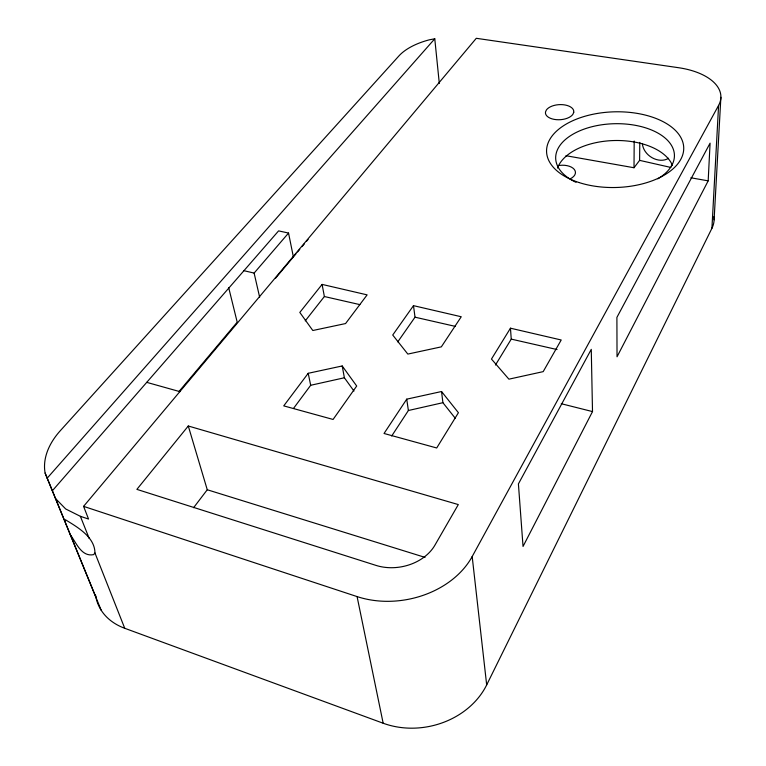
<?xml version="1.0" encoding="UTF-8"?>
<svg xmlns="http://www.w3.org/2000/svg" width="766" height="766" viewBox="0 0 766 766"><rect width="100%" height="100%" fill="white"/><g stroke="black" fill="none" stroke-linecap="round" stroke-linejoin="round"><path stroke-width="1.15" d="M565.978 155.718L634.009 167.744L634.191 141.03M634.009 167.744L639.61 160.362L639.792 142.419M671.514 166.136L671.581 163.8M708.177 180.853L710.082 143.146L616.898 317.411L617.032 356.784L708.177 180.853L690.884 177.789M95.549 595.058A72.253 52.442 -22.7 0 0 124.734 628.283L383.163 723.228A76.112 63.808 -12.3 0 0 486.678 684.919L711.92 228.297L718.594 105.402A59.413 30.927 -0.9 0 0 678.58 67.714L476.289 38.3L83.58 506.364L88.54 519.042L80.373 516.313L65.704 508.978L55.458 498.475L45.117 473.062A79.109 51.992 -19.7 0 1 60.37 430.636L398.866 55.985A54.951 27.566 -5.9 0 1 429.333 39.822L434.772 38.788L439.311 83.446M714.103 219.804L720.883 97.292M70.281 534.697C76.179 542.548 81.378 557.15 93.624 554.632L94.955 552.966C94.86 537.004 77.404 527.113 65.321 519.702L64.65 520.937L101.179 610.215M592.511 411.581L523.034 546.455L518.41 483.911L591.266 349.363L592.511 411.581L561.267 403.72M486.678 684.919L472.182 556.556L718.594 105.402M495.449 365.037L511.248 339.118L510.462 328.193L561.21 339.989L543.19 371.634L508.902 379.17L491.466 359.053L510.462 328.193M391.685 436.026L408.383 410.509L406.736 399.163L441.542 391.522L458.413 412.721L436.706 447.976L384.034 433.479L406.736 399.163M397.765 341.875L415.019 317.191L413.487 305.653L461.247 316.751L441.34 346.854L407.828 354.084L392.728 335.029L413.487 305.653M293.598 408.297L310.69 385.279L344.384 377.772L353.969 391.053M308.2 373.301L283.736 405.875L333.076 419.452L356.697 386.026L342.21 365.966L308.2 373.301L310.69 385.279M193.587 507.714L207.26 489.752L188.283 426.001L458.307 504.574L434.925 545.162A43.614 33.321 -10.7 0 1 376.039 565.413L136.884 489.369L188.283 426.001M305.251 320.868L324.372 296.528L322.093 284.406L367.125 294.872L345.571 323.558L312.806 330.51L299.812 312.423L322.093 284.406M275.645 278.106L296.002 253.833M297.514 252.033L299.774 249.333M302.034 246.633L304.293 243.942M306.563 241.242L308.066 239.442M179.005 391.493L237.201 322.189L228.708 287.71M259.645 297.227L254.12 273.079L288.543 233.056L278.594 230.882L52.347 490.786M47.186 478.175L434.772 38.788M408.383 410.509L442.901 402.696L455.272 418.265M639.61 160.362L670.853 167.448M324.372 296.528L359.867 304.619M415.019 317.191L455.464 326.412M511.248 339.118L557.045 349.555M243.942 270.695L254.12 273.079M146.727 382.358L179.924 391.656M207.26 489.752L425.044 557.389M83.58 506.364L357.08 596.59A84.069 64.287 -10.8 0 0 472.182 556.556M45.117 473.062L95.951 597.336M55.458 498.475L64.65 520.937M80.373 516.313L89.249 538.555M94.955 552.966L124.734 628.283M357.08 596.59L383.163 723.228M288.543 233.056L293.388 256.993M342.21 365.966L344.384 377.772M441.542 391.522L442.901 402.696M713.931 216.596A55.343 32.555 0.2 0 1 711.92 228.297M559.592 165.399A13.711 7.765 -2.9 0 1 574.251 169.382A13.711 7.765 -2.9 0 1 570.45 178.708M557.514 168.08A58.81 33.244 -1.4 0 1 614.485 140.523A58.81 33.244 -1.4 0 1 672.452 165.437M576.032 182.327A59.394 33.005 -1.5 0 1 570.948 135.429A59.394 33.005 -1.5 0 1 655.543 131.819A59.394 33.005 -1.5 0 1 657.803 178.832M668.574 158.265A16.622 13.108 35.2 0 1 652.144 157.748A16.622 13.108 35.2 0 1 642.377 143.501M573.734 112.334L572.901 114.297A14.2 7.555 -3.2 0 1 556.327 119.659A14.2 7.555 -3.2 0 1 545.526 111.903L546.407 109.959A14.2 7.555 -3.2 0 1 562.905 104.693A14.2 7.555 -3.2 0 1 573.734 112.334M578.828 182.48A68.614 37.85 -1.6 0 0 683.693 149.629A68.614 37.85 -1.6 0 0 582.897 116.872A68.614 37.85 -1.6 0 0 578.828 182.48"/></g></svg>
